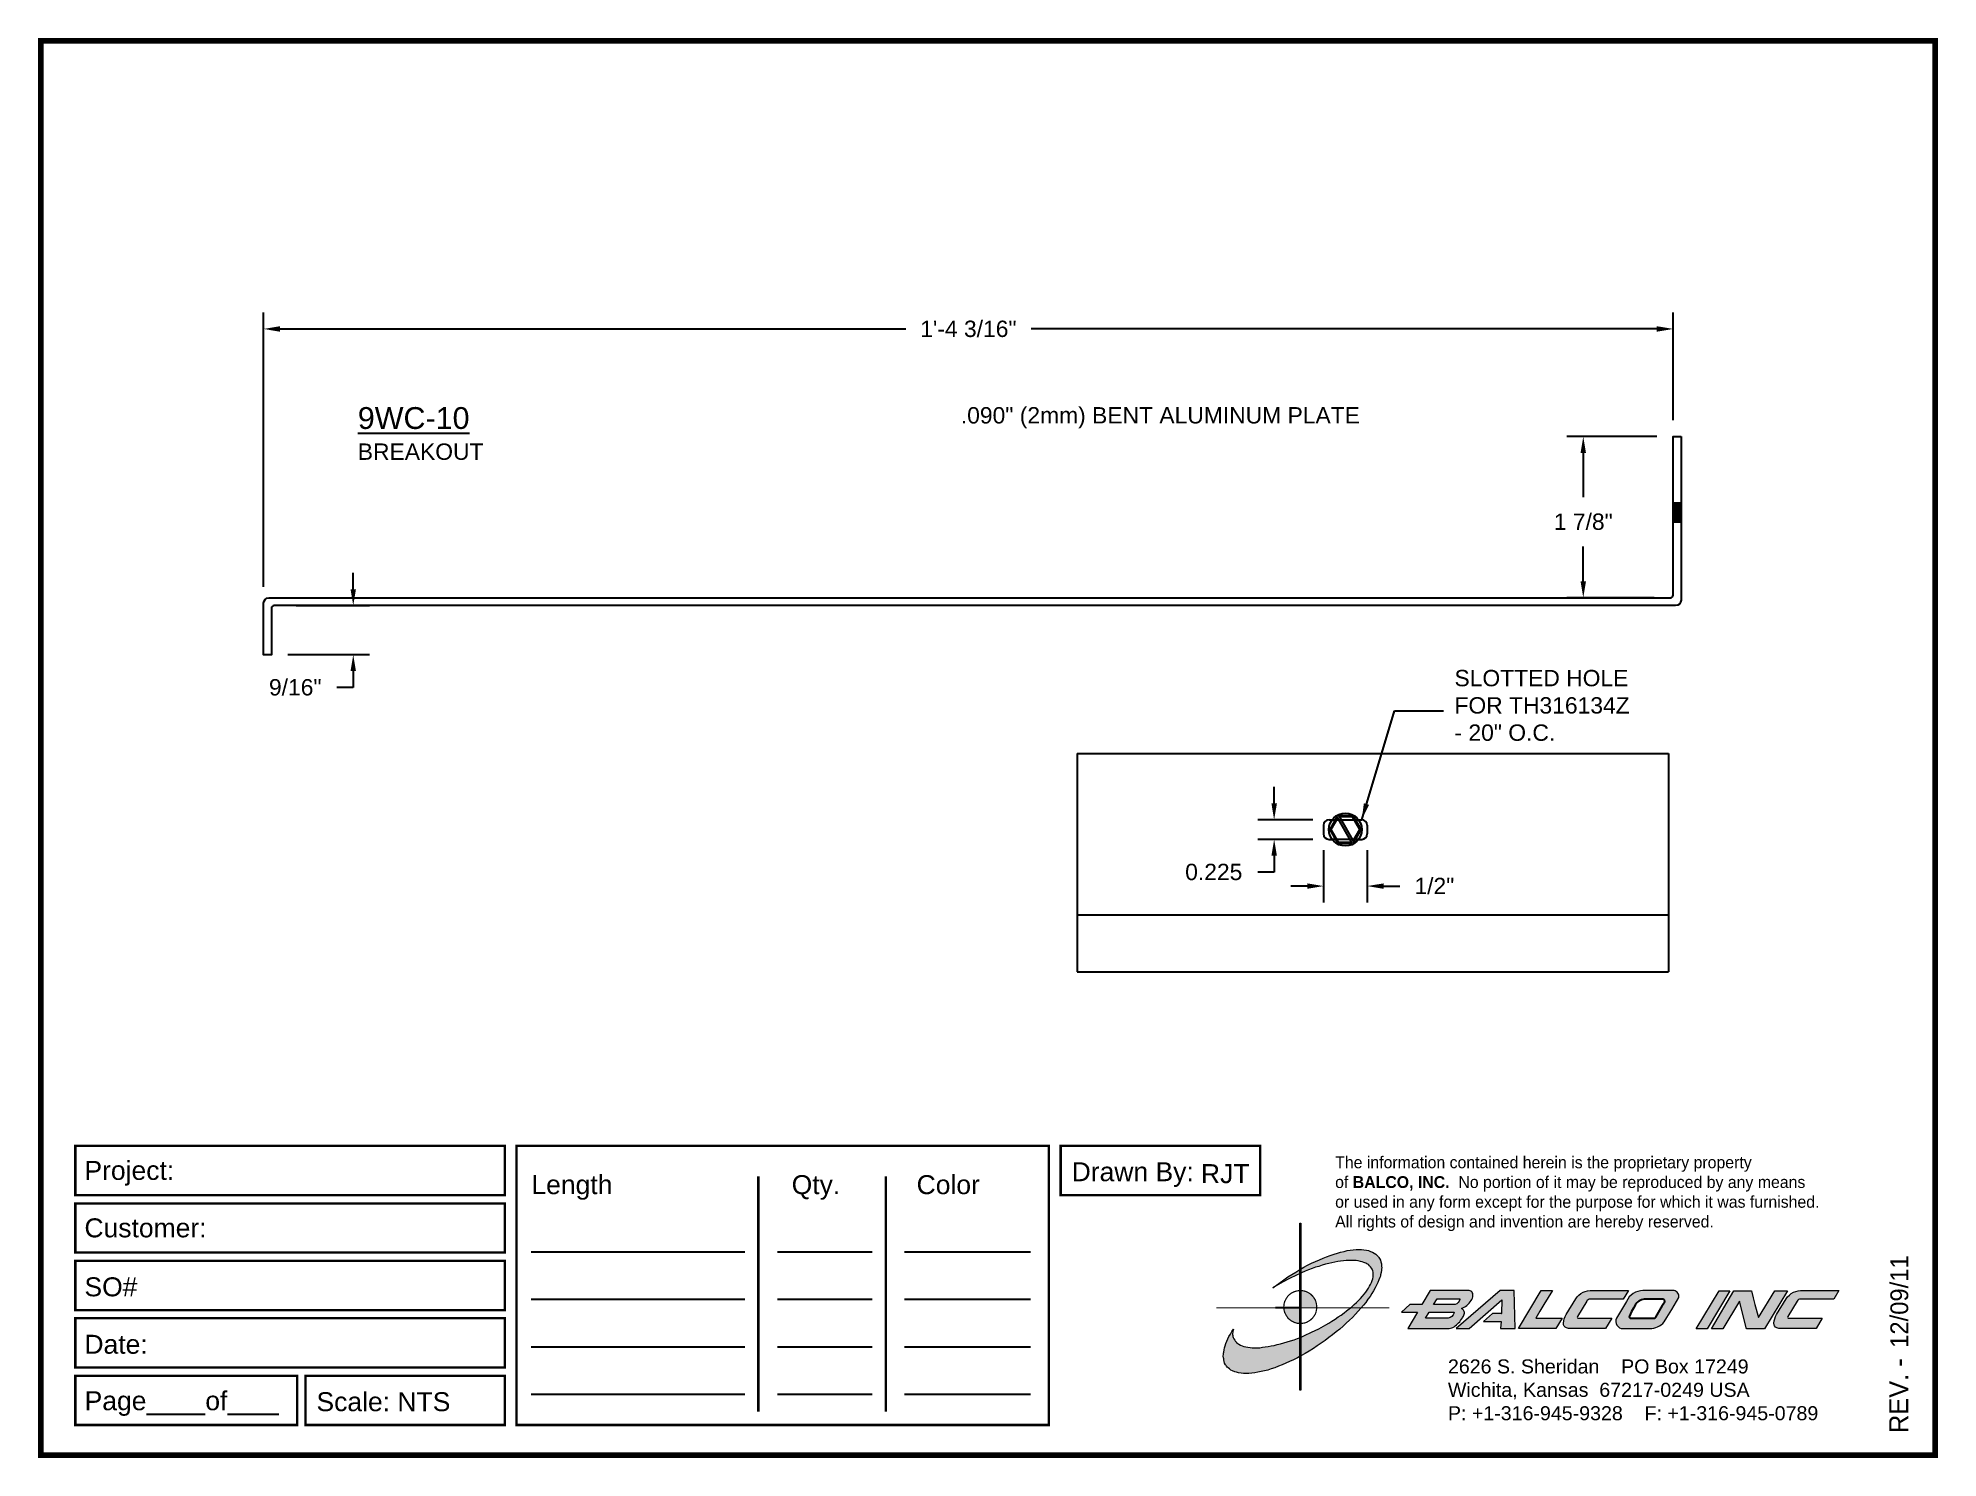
# Paper-space layout 'Breakout' of a CAD drawing. Header units: inches. Extents: x 0 to 10, y 0 to 7.5.
# The model-space entities are those that its viewports show. They can reach past a viewport. Long polylines and large blocks are cut down to what shows.
import ezdxf

# ---------------------------------------------------------------- set-up
doc = ezdxf.new("R2010")
doc.units = ezdxf.units.IN
doc.header["$LTSCALE"] = 0.25
doc.header["$MEASUREMENT"] = 0
doc.linetypes.add('HIDDEN', pattern=[0.375, 0.25, -0.125])
for name, color, linetype in [('ANCHORS', 4, 'Continuous'), ('Border', 7, 'Continuous'), ('DIMENSIONS', 3, 'Continuous'), ('METALS', 7, 'Continuous'), ('TEXT', 2, 'Continuous')]:
    doc.layers.add(name, color=color, linetype=linetype)
doc.styles.add('ARIAL', font='arial.ttf')
doc.styles.add('Copyright', font='ERASDEMI.TTF')
doc.dimstyles.new('ARIAL', dxfattribs={"dimtxt": 0.1875, "dimasz": 0.1875, "dimexe": 0.1875, "dimexo": 0.1875, "dimgap": 0.1875, "dimtad": 0, "dimtih": 1, "dimtoh": 1, "dimdec": 4, "dimzin": 3, "dimdsep": 46, "dimlunit": 4, "dimtxsty": 'ARIAL', "dimcen": 0.1875, "dimadec": 0, "dimazin": 0, "dimtfac": 1, "dimtdec": 4, "dimtofl": 0, "dimtmove": 0, "dimatfit": 3, "dimfxl": 0, "dimfrac": 2, "dimtolj": 1, "dimtzin": 0, "dimarcsym": 0})

# ---------------------------------------------------------------- blocks, each defined once
blk = doc.blocks.new('ACADlogo')
h = blk.add_hatch(color=256)
h.paths.add_polyline_path([(-3.346, 1.223), (-3.351, 1.223), (-3.351, 0.979), (-3.346, 0.982)])
h.paths.add_polyline_path([(-3.346, 0.961), (-3.351, 0.959), (-3.351, 0.868), (-3.346, 0.868)])
h.paths.add_polyline_path([(-3.346, 0.777), (-3.351, 0.777), (-3.351, 0.699), (-3.351, 0.695), (-3.35, 0.695), (-3.346, 0.695)])
h.paths.add_polyline_path([(-3.346, 0.864), (-3.346, 0.868), (-3.35, 0.868), (-3.351, 0.868), (-3.351, 0.777), (-3.346, 0.777), (-3.346, 0.778), (-3.348, 0.778)])
h.paths.add_polyline_path([(-3.346, 0.524), (-3.351, 0.521), (-3.351, 0.342), (-3.346, 0.342)])
h.paths.add_polyline_path([(-3.346, 0.695), (-3.351, 0.695), (-3.351, 0.621), (-3.346, 0.623)])
h.paths.add_polyline_path([(-3.346, 0.623), (-3.351, 0.621), (-3.351, 0.521), (-3.346, 0.524)])
h.paths.add_polyline_path([(-3.346, 0.982), (-3.351, 0.979), (-3.351, 0.959), (-3.346, 0.961)])
h = blk.add_hatch(color=175)
h.paths.add_polyline_path([(-3.518, 0.573), (-3.534, 0.571), (-3.548, 0.569), (-3.562, 0.567), (-3.576, 0.567), (-3.589, 0.566), (-3.602, 0.567), (-3.614, 0.568), (-3.625, 0.569), (-3.636, 0.572), (-3.646, 0.574), (-3.656, 0.577), (-3.664, 0.581), (-3.673, 0.585), (-3.679, 0.589), (-3.685, 0.595), (-3.688, 0.598), (-3.691, 0.6), (-3.695, 0.607), (-3.699, 0.614), (-3.703, 0.621), (-3.704, 0.626), (-3.705, 0.631), (-3.706, 0.637), (-3.706, 0.642), (-3.705, 0.648), (-3.705, 0.653), (-3.703, 0.659), (-3.702, 0.665), (-3.71, 0.652), (-3.717, 0.639), (-3.725, 0.626), (-3.731, 0.613), (-3.737, 0.601), (-3.741, 0.589), (-3.746, 0.577), (-3.749, 0.566), (-3.751, 0.555), (-3.753, 0.544), (-3.754, 0.538), (-3.754, 0.533), (-3.755, 0.523), (-3.754, 0.513), (-3.753, 0.508), (-3.752, 0.503), (-3.75, 0.494), (-3.748, 0.486), (-3.743, 0.477), (-3.74, 0.473), (-3.738, 0.469), (-3.734, 0.465), (-3.73, 0.461), (-3.723, 0.455), (-3.715, 0.449), (-3.706, 0.445), (-3.695, 0.44), (-3.685, 0.437), (-3.674, 0.434), (-3.661, 0.432), (-3.648, 0.431), (-3.634, 0.431), (-3.62, 0.431), (-3.604, 0.433), (-3.588, 0.435), (-3.572, 0.438), (-3.556, 0.441), (-3.538, 0.445), (-3.52, 0.449), (-3.503, 0.456), (-3.483, 0.461), (-3.464, 0.469), (-3.445, 0.477), (-3.426, 0.485), (-3.406, 0.494), (-3.385, 0.503), (-3.364, 0.514), (-3.351, 0.521), (-3.351, 0.621), (-3.364, 0.616), (-3.382, 0.609), (-3.4, 0.603), (-3.418, 0.598), (-3.436, 0.592), (-3.453, 0.587), (-3.47, 0.583), (-3.486, 0.579), (-3.503, 0.576)])
h.paths.add_polyline_path([(-3.215, 0.687), (-3.251, 0.667), (-3.289, 0.649), (-3.327, 0.631), (-3.345, 0.623), (-3.346, 0.623), (-3.346, 0.524), (-3.343, 0.525), (-3.323, 0.537), (-3.302, 0.549), (-3.28, 0.563), (-3.259, 0.577), (-3.238, 0.59), (-3.218, 0.605), (-3.198, 0.62), (-3.179, 0.635), (-3.16, 0.65), (-3.141, 0.665), (-3.123, 0.681), (-3.106, 0.696), (-3.089, 0.712), (-3.074, 0.727), (-3.058, 0.743), (-3.043, 0.759), (-3.03, 0.775), (-3.028, 0.777), (-3.085, 0.777), (-3.091, 0.772), (-3.105, 0.761), (-3.118, 0.75), (-3.134, 0.739), (-3.149, 0.729), (-3.165, 0.718), (-3.182, 0.707), (-3.198, 0.697)])
h.paths.add_polyline_path([(-2.921, 1.009), (-2.922, 1.015), (-2.924, 1.02), (-2.926, 1.029), (-2.931, 1.038), (-2.934, 1.043), (-2.936, 1.047), (-2.94, 1.05), (-2.943, 1.054), (-2.951, 1.06), (-2.959, 1.066), (-2.968, 1.071), (-2.978, 1.075), (-2.989, 1.079), (-3, 1.081), (-3.013, 1.083), (-3.026, 1.084), (-3.04, 1.084), (-3.054, 1.084), (-3.07, 1.083), (-3.085, 1.081), (-3.102, 1.079), (-3.118, 1.075), (-3.136, 1.07), (-3.153, 1.066), (-3.171, 1.06), (-3.191, 1.054), (-3.21, 1.047), (-3.229, 1.039), (-3.248, 1.031), (-3.268, 1.022), (-3.289, 1.012), (-3.31, 1.002), (-3.33, 0.991), (-3.346, 0.982), (-3.346, 0.961), (-3.342, 0.962), (-3.323, 0.971), (-3.305, 0.978), (-3.287, 0.984), (-3.268, 0.991), (-3.251, 0.996), (-3.234, 1.002), (-3.216, 1.007), (-3.199, 1.011), (-3.182, 1.015), (-3.167, 1.018), (-3.15, 1.021), (-3.136, 1.023), (-3.121, 1.025), (-3.107, 1.026), (-3.093, 1.026), (-3.079, 1.027), (-3.067, 1.026), (-3.054, 1.026), (-3.043, 1.025), (-3.032, 1.022), (-3.022, 1.02), (-3.013, 1.016), (-3.004, 1.013), (-2.997, 1.009), (-2.989, 1.005), (-2.983, 0.999), (-2.98, 0.996), (-2.978, 0.994), (-2.973, 0.987), (-2.969, 0.981), (-2.967, 0.973), (-2.965, 0.965), (-2.964, 0.957), (-2.964, 0.949), (-2.964, 0.944), (-2.965, 0.94), (-2.967, 0.93), (-2.969, 0.921), (-2.973, 0.911), (-2.978, 0.901), (-2.983, 0.891), (-2.989, 0.881), (-2.996, 0.871), (-3.004, 0.86), (-3.012, 0.849), (-3.021, 0.838), (-3.032, 0.827), (-3.042, 0.816), (-3.053, 0.805), (-3.065, 0.794), (-3.077, 0.783), (-3.085, 0.777), (-3.028, 0.777), (-3.016, 0.791), (-3.004, 0.806), (-2.992, 0.822), (-2.981, 0.837), (-2.971, 0.852), (-2.962, 0.866), (-2.954, 0.882), (-2.946, 0.896), (-2.939, 0.91), (-2.934, 0.924), (-2.929, 0.938), (-2.926, 0.944), (-2.925, 0.951), (-2.922, 0.963), (-2.92, 0.975), (-2.92, 0.982), (-2.919, 0.987), (-2.92, 0.999), (-2.92, 1.005)])
h.paths.add_polyline_path([(-3.372, 0.966), (-3.393, 0.953), (-3.415, 0.94), (-3.435, 0.925), (-3.455, 0.911), (-3.475, 0.897), (-3.494, 0.882), (-3.468, 0.898), (-3.439, 0.915), (-3.41, 0.93), (-3.396, 0.938), (-3.38, 0.945), (-3.351, 0.959), (-3.351, 0.979)])
h = blk.add_hatch(color=256)
h.paths.add_polyline_path([(-3.268, 0.814), (-3.27, 0.819), (-3.273, 0.824), (-3.276, 0.828), (-3.279, 0.833), (-3.282, 0.837), (-3.286, 0.841), (-3.29, 0.845), (-3.294, 0.849), (-3.298, 0.852), (-3.303, 0.855), (-3.308, 0.858), (-3.313, 0.86), (-3.318, 0.863), (-3.323, 0.864), (-3.328, 0.866), (-3.334, 0.867), (-3.339, 0.868), (-3.345, 0.868), (-3.346, 0.868), (-3.346, 0.777), (-3.335, 0.777), (-3.262, 0.777), (-3.262, 0.781), (-3.262, 0.787), (-3.263, 0.792), (-3.264, 0.798), (-3.265, 0.803), (-3.266, 0.808)])
h.paths.add_polyline_path([(-3.351, 0.777), (-3.436, 0.777), (-3.435, 0.773), (-3.435, 0.768), (-3.434, 0.762), (-3.432, 0.757), (-3.431, 0.752), (-3.428, 0.747), (-3.426, 0.742), (-3.423, 0.737), (-3.42, 0.732), (-3.417, 0.728), (-3.414, 0.723), (-3.41, 0.719), (-3.406, 0.716), (-3.401, 0.712), (-3.397, 0.709), (-3.392, 0.706), (-3.387, 0.704), (-3.382, 0.701), (-3.377, 0.699), (-3.372, 0.698), (-3.367, 0.696), (-3.361, 0.695), (-3.356, 0.695), (-3.351, 0.695)])
h.paths.add_polyline_path([(-3.346, 0.868), (-3.35, 0.868), (-3.351, 0.868), (-3.351, 0.777), (-3.346, 0.777)])
h = blk.add_hatch(color=256)
h.paths.add_polyline_path([(-2.438, 0.844, 0.412988), (-2.461, 0.869), (-2.663, 0.869), (-2.707, 0.794), (-2.771, 0.794), (-2.815, 0.755), (-2.73, 0.755), (-2.781, 0.668), (-2.563, 0.668, 0.107996), (-2.538, 0.677, 0.108939), (-2.494, 0.724, 0.080345), (-2.483, 0.745, 0.419497), (-2.499, 0.773, 0.149928), (-2.447, 0.815, 0.134283)])
h.paths.add_polyline_path([(-2.507, 0.821, -0.209012), (-2.532, 0.794), (-2.538, 0.794), (-2.646, 0.794), (-2.627, 0.825), (-2.51, 0.825, -0.56619)], flags=16)
h.paths.add_polyline_path([(-2.538, 0.75, -0.241309), (-2.569, 0.722), (-2.688, 0.722), (-2.669, 0.755), (-2.541, 0.755, -0.56619)], flags=16)
for points in [[(-2.285, 0.819), (-2.287, 0.748), (-2.335, 0.748), (-2.383, 0.705), (-2.29, 0.705), (-2.292, 0.668), (-2.215, 0.668), (-2.221, 0.869), (-2.295, 0.869), (-2.527, 0.668), (-2.458, 0.668)], [(-2.018, 0.869), (-2.079, 0.869), (-2.198, 0.668), (-2, 0.668), (-1.968, 0.722), (-2.107, 0.722), (-2.085, 0.759), (-2.064, 0.794)], [(-1.617, 0.869), (-1.807, 0.869, 0.270182), (-1.896, 0.825), (-1.946, 0.742, 0.109019), (-1.961, 0.695, 0.340665), (-1.945, 0.672, 0.129907), (-1.923, 0.668), (-1.738, 0.668), (-1.706, 0.722), (-1.878, 0.722), (-1.882, 0.722, -0.601242), (-1.887, 0.731), (-1.838, 0.813, -0.253048), (-1.821, 0.823), (-1.645, 0.823)], [(-1.083, 0.867), (-1.14, 0.867), (-1.261, 0.667), (-1.26, 0.667), (-1.202, 0.667)], [(-0.96, 0.83), (-0.969, 0.867), (-1.061, 0.867), (-1.179, 0.667), (-1.12, 0.667), (-1.031, 0.812), (-0.995, 0.667), (-0.9, 0.667), (-0.778, 0.867), (-0.846, 0.867), (-0.931, 0.727), (-0.951, 0.795)], [(-0.507, 0.869), (-0.697, 0.869, 0.270182), (-0.786, 0.825), (-0.836, 0.742, 0.109019), (-0.85, 0.695, 0.340665), (-0.835, 0.672, 0.129907), (-0.812, 0.668), (-0.628, 0.668), (-0.595, 0.722), (-0.768, 0.722), (-0.772, 0.722, -0.601242), (-0.777, 0.731), (-0.728, 0.813, -0.253048), (-0.71, 0.823), (-0.534, 0.823)], [(-3.346, 0.623), (-3.351, 0.621), (-3.351, 0.521), (-3.346, 0.524)]]:
    blk.add_hatch(color=256).paths.add_polyline_path(points)
h = blk.add_hatch(color=256)
h.paths.add_polyline_path([(-1.377, 0.868), (-1.383, 0.868), (-1.383, 0.868), (-1.44, 0.868), (-1.492, 0.868), (-1.541, 0.868, 0.297712), (-1.628, 0.811), (-1.68, 0.723, 0.585116), (-1.646, 0.668), (-1.506, 0.668, 0.210586), (-1.429, 0.703), (-1.415, 0.726), (-1.389, 0.769), (-1.352, 0.831, 0.4352)])
h.paths.add_polyline_path([(-1.437, 0.823, -0.603783), (-1.428, 0.805), (-1.431, 0.801), (-1.434, 0.796), (-1.438, 0.789), (-1.474, 0.728, -0.229001), (-1.489, 0.722), (-1.494, 0.722), (-1.501, 0.722), (-1.597, 0.722), (-1.604, 0.722, -0.492401), (-1.613, 0.734), (-1.601, 0.757), (-1.591, 0.775), (-1.582, 0.791, -0.238368), (-1.535, 0.823)], flags=16)
for q in [(-3.48, 0.777), (-3.351, 0.642)]:
    blk.add_line((-3.351, 0.777), q)
at = {"color": 7, "lineweight": 0}
for points in [[(-3.351, 1.223), (-3.346, 1.223), (-3.346, 0.342), (-3.351, 0.342), (-3.351, 1.223)], [(-2.292, 0.668), (-2.215, 0.668), (-2.221, 0.869), (-2.295, 0.869), (-2.527, 0.668), (-2.458, 0.668), (-2.285, 0.819), (-2.287, 0.748), (-2.286, 0.748), (-2.335, 0.748), (-2.383, 0.705), (-2.29, 0.705), (-2.292, 0.668), (-2.292, 0.668)], [(-2.198, 0.668), (-2.079, 0.869), (-2.018, 0.869), (-2.064, 0.794), (-2.085, 0.759), (-2.107, 0.722), (-1.968, 0.722), (-2, 0.668), (-2.198, 0.668), (-2.198, 0.668)], [(-1.383, 0.868), (-1.383, 0.868)], [(-1.261, 0.667), (-1.14, 0.867), (-1.083, 0.867), (-1.202, 0.667), (-1.26, 0.667), (-1.261, 0.667), (-1.261, 0.667)], [(-0.9, 0.667), (-0.995, 0.667), (-1.031, 0.812), (-1.12, 0.667), (-1.179, 0.667), (-1.061, 0.867), (-0.969, 0.867), (-0.96, 0.83), (-0.951, 0.795), (-0.931, 0.727), (-0.846, 0.867), (-0.778, 0.867), (-0.9, 0.667), (-0.9, 0.667)]]:
    blk.add_lwpolyline(points, dxfattribs=at)
at = {"color": 175, "lineweight": 0}
blk.add_lwpolyline([(-2.926, 1.029), (-2.924, 1.02), (-2.922, 1.015), (-2.921, 1.009), (-2.92, 1.005), (-2.92, 0.999), (-2.919, 0.987), (-2.92, 0.982), (-2.92, 0.975), (-2.922, 0.963), (-2.925, 0.951), (-2.926, 0.944), (-2.929, 0.938), (-2.934, 0.924), (-2.939, 0.91), (-2.946, 0.896), (-2.954, 0.882), (-2.962, 0.866), (-2.971, 0.852), (-2.981, 0.837), (-2.992, 0.822), (-3.004, 0.806), (-3.016, 0.791), (-3.03, 0.775), (-3.043, 0.759), (-3.058, 0.743), (-3.074, 0.727), (-3.089, 0.712), (-3.106, 0.696), (-3.123, 0.681), (-3.141, 0.665), (-3.16, 0.65), (-3.179, 0.635), (-3.198, 0.62), (-3.218, 0.605), (-3.238, 0.59), (-3.259, 0.577), (-3.28, 0.563), (-3.302, 0.549), (-3.323, 0.537), (-3.343, 0.525), (-3.364, 0.514), (-3.385, 0.503), (-3.406, 0.494), (-3.426, 0.485), (-3.445, 0.477), (-3.464, 0.469), (-3.483, 0.461), (-3.503, 0.456), (-3.52, 0.449), (-3.538, 0.445), (-3.556, 0.441), (-3.572, 0.438), (-3.588, 0.435), (-3.604, 0.433), (-3.62, 0.431), (-3.634, 0.431), (-3.648, 0.431), (-3.661, 0.432), (-3.674, 0.434), (-3.685, 0.437), (-3.695, 0.44), (-3.706, 0.445), (-3.715, 0.449), (-3.723, 0.455), (-3.73, 0.461), (-3.734, 0.465), (-3.738, 0.469), (-3.74, 0.473), (-3.743, 0.477), (-3.748, 0.486), (-3.75, 0.494), (-3.752, 0.503), (-3.753, 0.508), (-3.754, 0.513), (-3.755, 0.523), (-3.754, 0.533), (-3.754, 0.538), (-3.753, 0.544), (-3.751, 0.555), (-3.749, 0.566), (-3.746, 0.577), (-3.741, 0.589), (-3.737, 0.601), (-3.731, 0.613), (-3.725, 0.626), (-3.717, 0.639), (-3.71, 0.652), (-3.702, 0.665), (-3.703, 0.659), (-3.705, 0.653), (-3.705, 0.648), (-3.706, 0.642), (-3.706, 0.637), (-3.705, 0.631), (-3.704, 0.626), (-3.703, 0.621), (-3.699, 0.614), (-3.695, 0.607), (-3.691, 0.6), (-3.688, 0.598), (-3.685, 0.595), (-3.679, 0.589), (-3.673, 0.585), (-3.664, 0.581), (-3.656, 0.577), (-3.646, 0.574), (-3.636, 0.572), (-3.625, 0.569), (-3.614, 0.568), (-3.602, 0.567), (-3.589, 0.566), (-3.576, 0.567), (-3.562, 0.567), (-3.548, 0.569), (-3.534, 0.571), (-3.518, 0.573), (-3.503, 0.576), (-3.486, 0.579), (-3.47, 0.583), (-3.453, 0.587), (-3.436, 0.592), (-3.418, 0.598), (-3.4, 0.603), (-3.382, 0.609), (-3.364, 0.616), (-3.345, 0.623), (-3.327, 0.631), (-3.289, 0.649), (-3.251, 0.667), (-3.215, 0.687), (-3.198, 0.697), (-3.182, 0.707), (-3.165, 0.718), (-3.149, 0.729), (-3.134, 0.739), (-3.118, 0.75), (-3.105, 0.761), (-3.091, 0.772), (-3.077, 0.783), (-3.065, 0.794), (-3.053, 0.805), (-3.042, 0.816), (-3.032, 0.827), (-3.021, 0.838), (-3.012, 0.849), (-3.004, 0.86), (-2.996, 0.871), (-2.989, 0.881), (-2.983, 0.891), (-2.978, 0.901), (-2.973, 0.911), (-2.969, 0.921), (-2.967, 0.93), (-2.965, 0.94), (-2.964, 0.944), (-2.964, 0.949), (-2.964, 0.957), (-2.965, 0.965), (-2.967, 0.973), (-2.969, 0.981), (-2.973, 0.987), (-2.978, 0.994), (-2.98, 0.996), (-2.983, 0.999), (-2.989, 1.005), (-2.997, 1.009), (-3.004, 1.013), (-3.013, 1.016), (-3.022, 1.02), (-3.032, 1.022), (-3.043, 1.025), (-3.054, 1.026), (-3.067, 1.026), (-3.079, 1.027), (-3.093, 1.026), (-3.107, 1.026), (-3.121, 1.025), (-3.136, 1.023), (-3.15, 1.021), (-3.167, 1.018), (-3.182, 1.015), (-3.199, 1.011), (-3.216, 1.007), (-3.234, 1.002), (-3.251, 0.996), (-3.268, 0.991), (-3.287, 0.984), (-3.305, 0.978), (-3.323, 0.971), (-3.342, 0.962), (-3.38, 0.945), (-3.396, 0.938), (-3.41, 0.93), (-3.439, 0.915), (-3.468, 0.898), (-3.494, 0.882), (-3.475, 0.897), (-3.455, 0.911), (-3.435, 0.925), (-3.415, 0.94), (-3.393, 0.953), (-3.372, 0.966), (-3.351, 0.979), (-3.33, 0.991), (-3.31, 1.002), (-3.289, 1.012), (-3.268, 1.022), (-3.248, 1.031), (-3.229, 1.039), (-3.21, 1.047), (-3.191, 1.054), (-3.171, 1.06), (-3.153, 1.066), (-3.136, 1.07), (-3.118, 1.075), (-3.102, 1.079), (-3.085, 1.081), (-3.07, 1.083), (-3.054, 1.084), (-3.04, 1.084), (-3.026, 1.084), (-3.013, 1.083), (-3, 1.081), (-2.989, 1.079), (-2.978, 1.075), (-2.968, 1.071), (-2.959, 1.066), (-2.951, 1.06), (-2.943, 1.054), (-2.94, 1.05), (-2.936, 1.047), (-2.934, 1.043), (-2.931, 1.038), (-2.926, 1.029), (-2.926, 1.029)], dxfattribs=at)
at = {"color": 7, "lineweight": 0, "const_width": 0.0064}
blk.add_lwpolyline([(-3.262, 0.781), (-3.262, 0.787), (-3.263, 0.792), (-3.264, 0.798), (-3.265, 0.803), (-3.266, 0.808), (-3.268, 0.814), (-3.27, 0.819), (-3.273, 0.824), (-3.276, 0.828), (-3.279, 0.833), (-3.282, 0.837), (-3.286, 0.841), (-3.29, 0.845), (-3.294, 0.849), (-3.298, 0.852), (-3.303, 0.855), (-3.308, 0.858), (-3.313, 0.86), (-3.318, 0.863), (-3.323, 0.864), (-3.328, 0.866), (-3.334, 0.867), (-3.339, 0.868), (-3.345, 0.868), (-3.35, 0.868), (-3.356, 0.868), (-3.361, 0.867), (-3.367, 0.866), (-3.372, 0.865), (-3.377, 0.863), (-3.382, 0.862), (-3.387, 0.859), (-3.392, 0.857), (-3.397, 0.854), (-3.401, 0.851), (-3.406, 0.847), (-3.41, 0.843), (-3.414, 0.839), (-3.417, 0.835), (-3.42, 0.831), (-3.423, 0.826), (-3.426, 0.821), (-3.428, 0.816), (-3.431, 0.811), (-3.432, 0.806), (-3.434, 0.801), (-3.435, 0.795), (-3.435, 0.79), (-3.436, 0.784), (-3.436, 0.779), (-3.435, 0.773), (-3.435, 0.768), (-3.434, 0.762), (-3.432, 0.757), (-3.431, 0.752), (-3.428, 0.747), (-3.426, 0.742), (-3.423, 0.737), (-3.42, 0.732), (-3.417, 0.728), (-3.414, 0.723), (-3.41, 0.719), (-3.406, 0.716), (-3.401, 0.712), (-3.397, 0.709), (-3.392, 0.706), (-3.387, 0.704), (-3.382, 0.701), (-3.377, 0.699), (-3.372, 0.698), (-3.367, 0.696), (-3.361, 0.695), (-3.356, 0.695), (-3.35, 0.695), (-3.345, 0.695), (-3.339, 0.695), (-3.334, 0.696), (-3.328, 0.697), (-3.323, 0.698), (-3.318, 0.7), (-3.313, 0.702), (-3.308, 0.705), (-3.303, 0.708), (-3.298, 0.711), (-3.294, 0.714), (-3.29, 0.718), (-3.286, 0.721), (-3.282, 0.726), (-3.279, 0.73), (-3.276, 0.734), (-3.273, 0.739), (-3.27, 0.744), (-3.268, 0.749), (-3.266, 0.754), (-3.265, 0.76), (-3.264, 0.765), (-3.263, 0.77), (-3.262, 0.776), (-3.262, 0.781)], dxfattribs=at)
at = {"color": 7, "lineweight": 0}
for points in [[(-2.447, 0.815, 0.130368), (-2.438, 0.843, 0.448367), (-2.463, 0.869), (-2.663, 0.869), (-2.707, 0.794), (-2.771, 0.794), (-2.815, 0.755), (-2.73, 0.755), (-2.781, 0.668), (-2.563, 0.668, 0.107996), (-2.538, 0.677, 0.108939), (-2.494, 0.724, 0.077395), (-2.484, 0.744, 0.430878), (-2.499, 0.773, 0.149928)], [(-2.507, 0.821, -0.209012), (-2.532, 0.794), (-2.538, 0.794), (-2.646, 0.794), (-2.627, 0.825), (-2.512, 0.825), (-2.509, 0.825, -0.531288)], [(-1.838, 0.813), (-1.887, 0.731, 0.587385), (-1.882, 0.722), (-1.878, 0.722), (-1.706, 0.722), (-1.738, 0.668), (-1.923, 0.668, -0.129907), (-1.945, 0.672, -0.349839), (-1.961, 0.696, -0.107341), (-1.946, 0.742), (-1.896, 0.825, -0.270182), (-1.807, 0.869), (-1.617, 0.869), (-1.645, 0.823), (-1.821, 0.823, 0.252436)], [(-1.68, 0.723, 0.585116), (-1.646, 0.668), (-1.506, 0.668, 0.210586), (-1.429, 0.703), (-1.415, 0.726), (-1.389, 0.769), (-1.352, 0.831, 0.4352), (-1.377, 0.868), (-1.383, 0.868), (-1.383, 0.868), (-1.44, 0.868), (-1.492, 0.868), (-1.541, 0.868, 0.297712), (-1.628, 0.811)], [(-0.728, 0.813), (-0.777, 0.731, 0.587385), (-0.772, 0.722), (-0.768, 0.722), (-0.595, 0.722), (-0.628, 0.668), (-0.812, 0.668, -0.129907), (-0.835, 0.672, -0.349839), (-0.85, 0.696, -0.107341), (-0.836, 0.742), (-0.786, 0.825, -0.270182), (-0.697, 0.869), (-0.507, 0.869), (-0.534, 0.823), (-0.71, 0.823, 0.252436)], [(-2.569, 0.722), (-2.688, 0.722), (-2.669, 0.755), (-2.543, 0.755), (-2.54, 0.755, -0.531288), (-2.538, 0.75, -0.241309)]]:
    blk.add_lwpolyline(points, format="xyb", close=True, dxfattribs=at)
blk.add_lwpolyline([(-1.437, 0.823), (-1.535, 0.823, 0.238368), (-1.582, 0.791), (-1.591, 0.775), (-1.601, 0.757), (-1.613, 0.734, 0.490298), (-1.604, 0.722), (-1.597, 0.722), (-1.501, 0.722), (-1.494, 0.722), (-1.489, 0.722, 0.229001), (-1.474, 0.728), (-1.438, 0.789), (-1.434, 0.796), (-1.431, 0.801), (-1.428, 0.805, 0.603783)], format="xyb", close=True)
blk.add_lwpolyline([(-2.879, 0.777, 0.00455, 0.00455, 0), (-3.791, 0.777, 0.00183, 0.00183, 0), (-3.791, 0.777, 0.00183, 0.00183, 0)], format="xyseb", dxfattribs=at)
blk = doc.blocks.new('Quantity Data')
at = {"layer": 'Border', "color": 253}
for p, q in [((2.755, 1.254), (3.881, 1.254)), ((4.054, 1.254), (4.553, 1.254)), ((4.725, 1.254), (5.389, 1.254)), ((2.755, 1.004), (3.881, 1.004)), ((4.054, 1.004), (4.553, 1.004)), ((4.725, 1.004), (5.389, 1.004)), ((2.755, 0.754), (3.881, 0.754)), ((4.054, 0.754), (4.553, 0.754)), ((4.725, 0.754), (5.389, 0.754)), ((2.755, 0.504), (3.881, 0.504)), ((4.054, 0.504), (4.553, 0.504)), ((4.725, 0.504), (5.389, 0.504))]:
    blk.add_line(p, q, dxfattribs=at)
at = {"layer": 'Border', "const_width": 0.0125}
blk.add_lwpolyline([(5.485, 0.341), (2.678, 0.341), (2.678, 1.813), (5.485, 1.813)], close=True, dxfattribs=at)
for points in [[(3.953, 1.653), (3.953, 0.412)], [(4.625, 1.653), (4.625, 0.412)]]:
    blk.add_lwpolyline(points, dxfattribs=at)
at = {"layer": 'Border', "style": 'ARIAL'}
for s, p in [('Length', (2.756, 1.559)), ('Qty.', (4.129, 1.559)), ('Color', (4.788, 1.559))]:
    blk.add_text(s, height=0.1, dxfattribs=at).set_placement(p)
blk = doc.blocks.new('Drawn By')
at = {"layer": 'Border', "const_width": 0.0125}
blk.add_lwpolyline([(5.38, 1.813), (6.432, 1.813), (6.432, 1.554), (5.38, 1.554)], close=True, dxfattribs=at)
at = {"layer": 'Border', "style": 'ARIAL'}
blk.add_text('Drawn By: ', height=0.1, dxfattribs=at).set_placement((5.438, 1.627))
blk.add_attdef('XXX', (6.12, 1.617), '', height=0.1, dxfattribs=at)
blk = doc.blocks.new('Project Info')
at = {"layer": 'Border', "const_width": 0.0125}
for points in [[(0.182, 1.813), (2.448, 1.813), (2.448, 1.554), (0.182, 1.554)], [(0.182, 1.51), (2.448, 1.51), (2.448, 1.251), (0.182, 1.251)], [(0.182, 1.207), (2.448, 1.207), (2.448, 0.947), (0.182, 0.947)], [(0.182, 0.904), (2.448, 0.904), (2.448, 0.644), (0.182, 0.644)], [(0.182, 0.6), (1.352, 0.6), (1.352, 0.341), (0.182, 0.341)], [(1.396, 0.6), (2.448, 0.6), (2.448, 0.341), (1.396, 0.341)]]:
    blk.add_lwpolyline(points, close=True, dxfattribs=at)
at = {"layer": 'Border', "style": 'ARIAL'}
for s, p in [('Project:', (0.23, 1.634)), ('Customer:', (0.23, 1.331)), ('SO#', (0.23, 1.02)), ('Date:', (0.23, 0.717)), ('Page%%u        %%uof%%u       ', (0.231, 0.419)), ('Scale: NTS', (1.454, 0.414))]:
    blk.add_text(s, height=0.1, dxfattribs=at).set_placement(p)
blk = doc.blocks.new('REV')
at = {"style": 'Copyright'}
blk.add_text('REV. -', height=0.1, rotation=90, dxfattribs=at).set_placement((-0.142, 0.117))
at = {"style": 'Copyright', "flags": 4}
blk.add_attdef('REVISIONDATE', (-0.142, 0.566), '', height=0.0938, rotation=90, dxfattribs=at)
blk = doc.blocks.new('*D9')
at = {"layer": 'Defpoints', "color": 0}
for p in [(39.972, 11.905), (56.132, 10.671), (39.972, 8.761)]:
    blk.add_point(p, dxfattribs=at)
at = {"layer": 'DIMENSIONS', "color": 0, "lineweight": -2}
for p, q in [((39.972, 8.948), (39.972, 12.092)), ((56.132, 10.858), (56.132, 12.092)), ((40.159, 11.905), (47.333, 11.905)), ((55.944, 11.905), (48.771, 11.905))]:
    blk.add_line(p, q, dxfattribs=at)
at = {"layer": 'DIMENSIONS', "color": 0}
for points in [[(40.159, 11.936), (40.159, 11.873), (39.972, 11.905)], [(55.944, 11.936), (55.944, 11.873), (56.132, 11.905)]]:
    blk.add_solid(points, dxfattribs=at)
at = {"layer": 'DIMENSIONS', "color": 0, "insert": (48.052, 11.905), "char_height": 0.1875, "attachment_point": 5, "style": 'ARIAL'}
blk.add_mtext('\\A1;1\'-4 3/16"', dxfattribs=at)
blk = doc.blocks.new('*D10')
at = {"layer": 'Defpoints', "color": 0}
for p in [(40.159, 8.733), (41, 8.733), (40.062, 8.171)]:
    blk.add_point(p, dxfattribs=at)
at = {"layer": 'DIMENSIONS', "color": 0, "lineweight": -2}
for p, q in [((41, 8.921), (41, 9.108)), ((40.347, 8.733), (41.188, 8.733)), ((40.249, 8.171), (41.188, 8.171)), ((41, 7.983), (41, 7.796)), ((41, 7.796), (40.813, 7.796))]:
    blk.add_line(p, q, dxfattribs=at)
at = {"layer": 'DIMENSIONS', "color": 0}
for points in [[(40.969, 8.921), (41.031, 8.921), (41, 8.733)], [(40.969, 7.983), (41.031, 7.983), (41, 8.171)]]:
    blk.add_solid(points, dxfattribs=at)
at = {"layer": 'DIMENSIONS', "color": 0, "insert": (40.335, 7.796), "char_height": 0.1875, "attachment_point": 5, "style": 'ARIAL'}
blk.add_mtext('\\A1;9/16"', dxfattribs=at)
blk = doc.blocks.new('*D11')
at = {"layer": 'Defpoints', "color": 0}
for p in [(56.132, 10.671), (55.101, 8.823), (56.101, 8.823)]:
    blk.add_point(p, dxfattribs=at)
at = {"layer": 'DIMENSIONS', "color": 0, "lineweight": -2}
for p, q in [((55.944, 10.671), (54.914, 10.671)), ((55.101, 10.483), (55.101, 9.978)), ((55.101, 9.011), (55.101, 9.409)), ((55.913, 8.823), (54.914, 8.823))]:
    blk.add_line(p, q, dxfattribs=at)
at = {"layer": 'DIMENSIONS', "color": 0}
for points in [[(55.07, 10.483), (55.132, 10.483), (55.101, 10.671)], [(55.07, 9.011), (55.132, 9.011), (55.101, 8.823)]]:
    blk.add_solid(points, dxfattribs=at)
at = {"layer": 'DIMENSIONS', "color": 0, "insert": (55.101, 9.694), "char_height": 0.1875, "attachment_point": 5, "style": 'ARIAL'}
blk.add_mtext('\\A1;1 7/8"', dxfattribs=at)
blk = doc.blocks.new('*D17')
at = {"layer": 'Defpoints', "color": 0}
for p in [(52.124, 6.116), (52.624, 6.116), (52.624, 5.518)]:
    blk.add_point(p, dxfattribs=at)
at = {"layer": 'DIMENSIONS', "color": 0, "lineweight": -2}
for p, q in [((52.124, 5.929), (52.124, 5.33)), ((52.624, 5.929), (52.624, 5.33)), ((51.936, 5.518), (51.749, 5.518)), ((52.811, 5.518), (52.999, 5.518))]:
    blk.add_line(p, q, dxfattribs=at)
at = {"layer": 'DIMENSIONS', "color": 0}
for points in [[(51.936, 5.549), (51.936, 5.487), (52.124, 5.518)], [(52.811, 5.549), (52.811, 5.487), (52.624, 5.518)]]:
    blk.add_solid(points, dxfattribs=at)
at = {"layer": 'DIMENSIONS', "color": 0, "insert": (53.394, 5.518), "char_height": 0.1875, "attachment_point": 5, "style": 'ARIAL'}
blk.add_mtext('\\A1;1/2"', dxfattribs=at)
blk = doc.blocks.new('*D18')
at = {"layer": 'Defpoints', "color": 0}
for p in [(52.186, 6.279), (51.557, 6.054), (52.186, 6.054)]:
    blk.add_point(p, dxfattribs=at)
at = {"layer": 'DIMENSIONS', "color": 0, "lineweight": -2}
for p, q in [((51.557, 6.466), (51.557, 6.654)), ((51.999, 6.279), (51.37, 6.279)), ((51.999, 6.054), (51.37, 6.054)), ((51.557, 5.679), (51.37, 5.679)), ((51.557, 5.866), (51.557, 5.679))]:
    blk.add_line(p, q, dxfattribs=at)
at = {"layer": 'DIMENSIONS', "color": 0}
for points in [[(51.526, 6.466), (51.589, 6.466), (51.557, 6.279)], [(51.526, 5.866), (51.589, 5.866), (51.557, 6.054)]]:
    blk.add_solid(points, dxfattribs=at)
at = {"layer": 'DIMENSIONS', "color": 0, "insert": (50.865, 5.679), "char_height": 0.1875, "attachment_point": 5, "style": 'ARIAL'}
blk.add_mtext('\\A1;0.225', dxfattribs=at)
blk = doc.blocks.new('tapcon head')
for p, q in [((-0.097, 0.144), (0.076, -0.156)), ((-0.076, 0.156), (0.097, -0.144))]:
    blk.add_line(p, q)
for points in [[(-0.097, 0.144), (-0.18, 0), (-0.09, -0.156), (0.076, -0.156)], [(-0.09, 0.131), (-0.166, 0), (-0.083, -0.144), (0.069, -0.144)], [(0.097, -0.144), (0.18, 0), (0.09, 0.156), (-0.076, 0.156)], [(0.09, -0.131), (0.166, 0), (0.083, 0.144), (-0.069, 0.144)]]:
    blk.add_lwpolyline(points)
blk.add_circle((0, 0), 0.188)

msp = doc.modelspace()

# ---------------------------------------------------------------- hatches: boundary and pattern name
at = {"layer": 'METALS'}
msp.add_hatch(color=256, dxfattribs=at).paths.add_polyline_path([(56.13198, 9.68854), (56.22198, 9.68854), (56.22198, 9.91314), (56.13198, 9.91314)])

# ---------------------------------------------------------------- linework, layer by layer
for p, q in [((49.29932, 7.03613), (56.07881, 7.03613)), ((49.29932, 7.03613), (49.29932, 4.53613)), ((56.07881, 7.03613), (56.07881, 4.53613)), ((52.12364, 6.21613), (52.12364, 6.11613)), ((52.18614, 6.27863), (52.22364, 6.27863)), ((52.52364, 6.27863), (52.56114, 6.27863)), ((52.62364, 6.21613), (52.62364, 6.11613)), ((52.18614, 6.05363), (52.22364, 6.05363)), ((52.52364, 6.05363), (52.56114, 6.05363)), ((49.29932, 5.18863), (56.07881, 5.18863)), ((49.29932, 4.53613), (56.07881, 4.53613))]:
    msp.add_line(p, q)
at = {"linetype": 'HIDDEN', "ltscale": 0.125}
for p, q in [((52.22364, 6.27863), (52.52364, 6.27863)), ((52.52364, 6.05363), (52.22364, 6.05363))]:
    msp.add_line(p, q, dxfattribs=at)
for centre, start, end in [((52.18614, 6.21613), 90, 180), ((52.18614, 6.11613), 180, 270), ((52.56114, 6.21613), 0, 90), ((52.56114, 6.11613), 270, 0)]:
    msp.add_arc(centre, 0.0625, start, end)
at = {"layer": 'METALS'}
msp.add_lwpolyline([(56.22198, 10.67084), (56.22198, 8.79584, -0.41421356), (56.15948, 8.73334), (40.09322, 8.73334, 0.41421356), (40.06197, 8.70209), (40.06197, 8.17084), (39.97197, 8.17084), (39.97197, 8.76084, -0.41421356), (40.03447, 8.82334), (56.10073, 8.82334, 0.41421356), (56.13198, 8.85459), (56.13198, 10.67084)], format="xyb", close=True, dxfattribs=at)
msp.add_lwpolyline([(56.13198, 9.91314), (56.22198, 9.91314), (56.22198, 9.68854), (56.13198, 9.68854)], close=True, dxfattribs=at)

# ---------------------------------------------------------------- block references
at = {"layer": 'ANCHORS'}
msp.add_blockref('tapcon head', (52.37364, 6.16613), dxfattribs=at)

# ---------------------------------------------------------------- texts
at = {"layer": 'TEXT', "char_height": 0.25, "width": 5.1875, "attachment_point": 1, "style": 'ARIAL'}
for s, insert in [('{\\L9WC-10\\H0.75x;\\l\\PBREAKOUT}', (41.05216, 11.00858)), ('{\\H0.75x;.090" (2mm) BENT ALUMINUM PLATE}', (47.9652, 11.00858))]:
    msp.add_mtext(s, dxfattribs=dict(at, insert=insert))
at = {"layer": 'TEXT', "insert": (53.62439, 7.58846), "char_height": 0.1875, "attachment_point": 4, "style": 'ARIAL'}
msp.add_mtext('SLOTTED HOLE\\PFOR TH316134Z\\P- 20" O.C.', dxfattribs=at)

# ---------------------------------------------------------------- dimensions: what is measured, and where the dimension line sits
at = {"layer": 'DIMENSIONS'}
dim = msp.add_linear_dim(base=(39.97197, 11.90467), p1=(56.13197, 10.67084), p2=(39.97197, 8.76084), dimstyle='ARIAL', override={"dimpost": ''}, dxfattribs=at)
dim.commit()
dim.dimension.update_dxf_attribs({"geometry": '*D9', "text_midpoint": (48.05197, 11.90467)})
for base, p1, p2, override, picture, middle in [((55.10112, 8.82334), (56.13197, 10.67084), (56.10072, 8.82334), {"dimpost": ''}, '*D11', (55.10112, 9.69378)), ((41.00013, 8.73334), (40.06197, 8.17084), (40.15947, 8.73334), {"dimpost": ''}, '*D10', (40.33531, 7.79584)), ((51.55727, 6.05363), (52.18614, 6.27863), (52.18614, 6.05363), {"dimdec": 3, "dimlunit": 2, "dimpost": ''}, '*D18', (50.86521, 5.67863))]:
    dim = msp.add_linear_dim(base=base, p1=p1, p2=p2, angle=90, dimstyle='ARIAL', override=override, dxfattribs=at)
    dim.commit()
    dim.dimension.update_dxf_attribs({"geometry": picture, "text_midpoint": middle, "dimtype": 160})
dim = msp.add_linear_dim(base=(52.62364, 5.51777), p1=(52.12364, 6.11613), p2=(52.62364, 6.11613), dimstyle='ARIAL', override={"dimpost": ''}, dxfattribs=at)
dim.commit()
dim.dimension.update_dxf_attribs({"geometry": '*D17', "text_midpoint": (53.39429, 5.51777), "dimtype": 160})

# ---------------------------------------------------------------- leaders
at = {"layer": 'TEXT', "annotation_type": 0, "has_hookline": 1, "hookline_direction": 0, "text_width": 1.9809}
msp.add_leader([(52.56114, 6.27863), (52.93615, 7.52596), (53.49939, 7.52596)], dimstyle='ARIAL', override={"dimgap": 0.125, "dimtad": 0}, dxfattribs=at)

psp = doc.layouts.new('Breakout')

# ---------------------------------------------------------------- linework, layer by layer
at = {"layer": 'Border', "const_width": 0.03}
psp.add_lwpolyline([(0.015, 7.476), (10.008, 7.476), (10.008, 0.015), (0.015, 0.015)], close=True, dxfattribs=at)

# ---------------------------------------------------------------- block references
for name, p in [('Project Info', (0.015, -0.167)), ('Quantity Data', (-0.153, -0.167))]:
    psp.add_blockref(name, p)
psp.add_blockref('Drawn By', (0.015, -0.167)).add_auto_attribs({'XXX': 'RJT'})
at = {"layer": 'Border'}
psp.add_blockref('ACADlogo', (10.008, 0.015), dxfattribs=at)
at = {"layer": 'TEXT'}
psp.add_blockref('REV', (10.008, 0.015), dxfattribs=at).add_auto_attribs({'REVISIONDATE': '12/09/11'})

# ---------------------------------------------------------------- texts
at = {"insert": (6.843, 1.591), "char_height": 0.0625, "width": 50.295, "attachment_point": 1, "style": 'Copyright'}
psp.add_mtext('The information contained herein is the proprietary property\\Pof {\\fEras Bold ITC|b0|i0|c0|p34;BALCO, INC.}  No portion of it may be reproduced by any means\\Por used in any form except for the purpose for which it was furnished.\\PAll rights of design and invention are hereby reserved.', dxfattribs=at)
at = {"layer": 'Border', "insert": (7.438, 0.52), "char_height": 0.074, "width": 2.3438, "attachment_point": 1, "style": 'ARIAL'}
psp.add_mtext('2626 S. Sheridan    PO Box 17249\\PWichita, Kansas  67217-0249 USA \\PP: +1-316-945-9328    F: +1-316-945-0789', dxfattribs=at)

# ---------------------------------------------------------------- viewports
at = {"layer": 'Border'}
psp.add_viewport(center=(5.012, 3.745), size=(9.993, 7.46055), view_center_point=(48.2775, 7.10034), view_height=16.2125475, dxfattribs=at)

doc.saveas('drawing.dxf')
